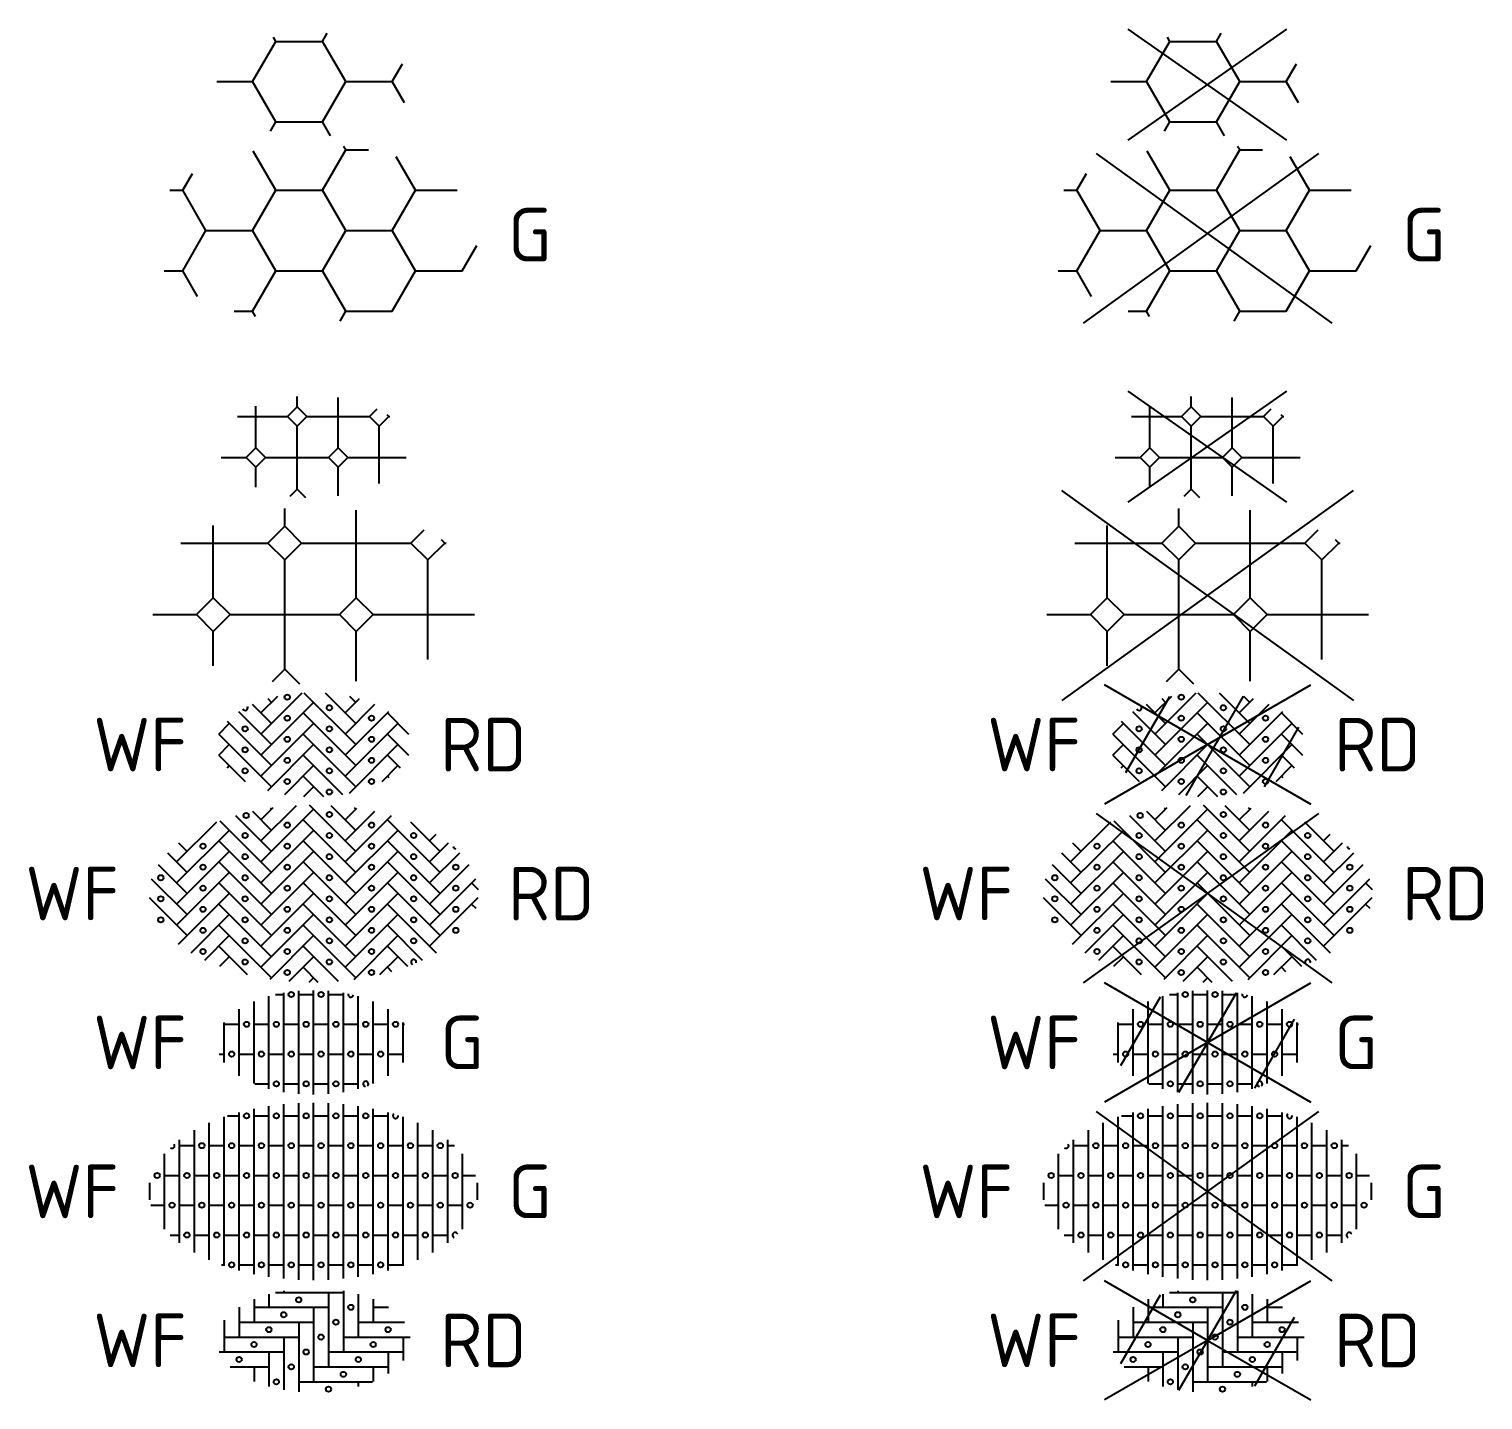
# Model space of a CAD drawing. Header units: metres. Extents: x 3187 to 3249, y 2220 to 2393.
# Drawn here: x 3186.7 to 3196.46, y 2383.58 to 2392.78 of the extents above; entities that cross this region are included whole.
import ezdxf
from ezdxf.enums import TextEntityAlignment as Align

# ---------------------------------------------------------------- set-up
doc = ezdxf.new("R2010")
doc.units = ezdxf.units.M
doc.layers.add('V-WE-VH-OPENVERHARDING_STRAATBAKSTEEN-S', color=90, linetype='Continuous', lineweight=25)
doc.styles.add('NLCS-ISO', font='NLCS-ISO.ttf')

# ---------------------------------------------------------------- blocks, each defined once
blk = doc.blocks.new('SVH-SBS_WAALFORMAAT_ELLEBOOG_KL-SO')
for p, q in [((-1.5, 1.552), (-1.5, 1.11)), ((-1.274, 1.61), (1, 1.61)), ((-1, 1.665), (-1, 1.61)), ((0.5, 1.61), (0.5, -0.89)), ((1, 1.665), (1, -0.39)), ((1.5, 1.552), (1.5, 0.11)), ((-2.5, 1.118), (-2.5, 0.11)), ((-2, 1.379), (-2, 0.61)), ((-2, 1.11), (0.5, 1.11)), ((0, 1.11), (0, -1.39)), ((2, 1.379), (2, 0.61)), ((2, 1.11), (2.513, 1.11)), ((2.5, 1.118), (2.5, 1.11)), ((-3, 0.673), (-3, -0.39)), ((-2.5, 0.61), (0, 0.61)), ((-0.5, 0.61), (-0.5, -1.729)), ((1.5, 0.61), (3.046, 0.61)), ((-3, 0.11), (-0.5, 0.11)), ((-1, 0.11), (-1, -1.665)), ((1, 0.11), (3.244, 0.11)), ((3, 0.11), (3, -0.673)), ((-3.168, -0.39), (-1, -0.39)), ((-1.5, -0.39), (-1.5, -1.552)), ((0.5, -0.39), (3, -0.39)), ((2.5, -0.39), (2.5, -1.118)), ((-2.798, -0.89), (-1.5, -0.89)), ((-2, -0.89), (-2, -1.379)), ((0, -0.89), (2.5, -0.89)), ((2, -0.89), (2, -1.379)), ((-0.5, -1.39), (1.974, -1.39)), ((1.5, -1.39), (1.5, -1.552))]:
    blk.add_line(p, q)
for centre in [(-0.5, 1.36), (1.25, 1.11), (-1, 0.86), (0.75, 0.61), (-1.5, 0.36), (0.25, 0.11), (2.5, 0.36), (-2, -0.14), (-0.25, -0.39), (2, -0.14), (-2.5, -0.64), (-0.75, -0.89), (1.5, -0.64), (-1.25, -1.39), (1, -1.14), (0.5, -1.64)]:
    blk.add_circle(centre, 0.0881)
at = {"style": 'NLCS-ISO'}
blk.add_attdef('FORMAAT', text='', height=1.8, dxfattribs=at).set_placement((-4.25, 0), align=Align.MIDDLE_RIGHT)
blk.add_attdef('KLEUR', text='', height=1.8, dxfattribs=at).set_placement((4.25, 0), align=Align.MIDDLE_LEFT)
at = {"style": 'NLCS-ISO', "flags": 1}
blk.add_attdef('FUNCTIE', text='', height=1.8, dxfattribs=at).set_placement((0, -2.75), align=Align.TOP_CENTER)
blk = doc.blocks.new('SVH-SBS_WAALFORMAAT_HALFST-SO')
for p, q in [((-0.5, -2.963), (-0.5, 2.963)), ((0, -2.975), (0, 2.975)), ((0.5, -2.963), (0.5, 2.963)), ((-3, -2.498), (-3, 2.498)), ((-2.89, 2.536), (-2.5, 2.536)), ((-2.5, -2.653), (-2.5, 2.653)), ((-2, -2.773), (-2, 2.773)), ((-2, 2.536), (-1.5, 2.536)), ((-1.5, -2.863), (-1.5, 2.863)), ((-1, -2.926), (-1, 2.926)), ((-1, 2.536), (-0.5, 2.536)), ((0, 2.536), (0.5, 2.536)), ((1, -2.926), (1, 2.926)), ((1, 2.536), (1.5, 2.536)), ((1.5, -2.863), (1.5, 2.863)), ((2, -2.773), (2, 2.773)), ((2, 2.536), (2.5, 2.536)), ((2.5, -2.653), (2.5, 2.653)), ((3, -2.498), (3, 2.498)), ((-4, -2.052), (-4, 2.052)), ((-3.5, -2.302), (-3.5, 2.302)), ((3.5, -2.302), (3.5, 2.302)), ((4, -2.052), (4, 2.052)), ((-4.5, -1.726), (-4.5, 1.726)), ((-4.5, 1.536), (-4, 1.536)), ((-3.5, 1.536), (-3, 1.536)), ((-2.5, 1.536), (-2, 1.536)), ((-1.5, 1.536), (-1, 1.536)), ((-0.5, 1.536), (0, 1.536)), ((0.5, 1.536), (1, 1.536)), ((1.5, 1.536), (2, 1.536)), ((2.5, 1.536), (3, 1.536)), ((3.5, 1.536), (4, 1.536)), ((4.5, -1.726), (4.5, 1.726)), ((4.5, 1.536), (4.732, 1.536)), ((-5, -1.266), (-5, 1.266)), ((5, -1.266), (5, 1.266)), ((-5, 0.536), (-4.5, 0.536)), ((-4, 0.536), (-3.5, 0.536)), ((-3, 0.536), (-2.5, 0.536)), ((-2, 0.536), (-1.5, 0.536)), ((-1, 0.536), (-0.5, 0.536)), ((0, 0.536), (0.5, 0.536)), ((1, 0.536), (1.5, 0.536)), ((2, 0.536), (2.5, 0.536)), ((3, 0.536), (3.5, 0.536)), ((4, 0.536), (4.5, 0.536)), ((5, 0.536), (5.435, 0.536)), ((-5.5, -0.283), (-5.5, 0.283)), ((5.5, -0.283), (5.5, 0.283)), ((-5.457, -0.464), (-5, -0.464)), ((-4.5, -0.464), (-4, -0.464)), ((-3.5, -0.464), (-3, -0.464)), ((-2.5, -0.464), (-2, -0.464)), ((-1.5, -0.464), (-1, -0.464)), ((-0.5, -0.464), (0, -0.464)), ((0.5, -0.464), (1, -0.464)), ((1.5, -0.464), (2, -0.464)), ((2.5, -0.464), (3, -0.464)), ((3.5, -0.464), (4, -0.464)), ((4.5, -0.464), (5, -0.464)), ((-4.809, -1.464), (-4.5, -1.464)), ((-4, -1.464), (-3.5, -1.464)), ((-3, -1.464), (-2.5, -1.464)), ((-2, -1.464), (-1.5, -1.464)), ((-1, -1.464), (-0.5, -1.464)), ((0, -1.464), (0.5, -1.464)), ((1, -1.464), (1.5, -1.464)), ((2, -1.464), (2.5, -1.464)), ((3, -1.464), (3.5, -1.464)), ((4, -1.464), (4.5, -1.464)), ((-3.095, -2.464), (-3, -2.464)), ((-2.5, -2.464), (-2, -2.464)), ((-1.5, -2.464), (-1, -2.464)), ((-0.5, -2.464), (0, -2.464)), ((0.5, -2.464), (1, -2.464)), ((1.5, -2.464), (2, -2.464)), ((2.5, -2.464), (3, -2.464))]:
    blk.add_line(p, q)
for centre in [(-2.25, 2.536), (-1.25, 2.536), (-0.25, 2.536), (0.75, 2.536), (1.75, 2.536), (-3.75, 1.536), (-2.75, 1.536), (-1.75, 1.536), (-0.75, 1.536), (0.25, 1.536), (1.25, 1.536), (2.25, 1.536), (3.25, 1.536), (4.25, 1.536), (-5.25, 0.536), (-4.25, 0.536), (-3.25, 0.536), (-2.25, 0.536), (-1.25, 0.536), (-0.25, 0.536), (0.75, 0.536), (1.75, 0.536), (2.75, 0.536), (3.75, 0.536), (4.75, 0.536), (-4.75, -0.464), (-3.75, -0.464), (-2.75, -0.464), (-1.75, -0.464), (-0.75, -0.464), (0.25, -0.464), (1.25, -0.464), (2.25, -0.464), (3.25, -0.464), (4.25, -0.464), (5.25, -0.464), (-4.25, -1.464), (-3.25, -1.464), (-2.25, -1.464), (-1.25, -1.464), (-0.25, -1.464), (0.75, -1.464), (1.75, -1.464), (2.75, -1.464), (3.75, -1.464), (-2.75, -2.464), (-1.75, -2.464), (-0.75, -2.464), (0.25, -2.464), (1.25, -2.464), (2.25, -2.464)]:
    blk.add_circle(centre, 0.0881)
for centre, start, end in [((2.75, 2.536), 133.9983, 11.4564), ((-4.75, 1.536), 230.5245, 33.5088), ((4.75, -1.464), 16.1232, 249.5603)]:
    blk.add_arc(centre, 0.0881, start, end)
at = {"style": 'NLCS-ISO'}
blk.add_attdef('FORMAAT', text='', height=1.8, dxfattribs=at).set_placement((-6.525, 0), align=Align.MIDDLE_RIGHT)
blk.add_attdef('KLEUR', text='', height=1.8, dxfattribs=at).set_placement((6.525, 0), align=Align.MIDDLE_LEFT)
at = {"style": 'NLCS-ISO', "flags": 1}
blk.add_attdef('FUNCTIE', text='', height=1.8, dxfattribs=at).set_placement((0, -3.975), align=Align.TOP_CENTER)
blk = doc.blocks.new('SVH-SBS_WAALFORMAAT_HALFST_KL-SO')
for p, q in [((-1.5, -1.552), (-1.5, 1.552)), ((-1.274, 1.61), (-1, 1.61)), ((-1, -1.665), (-1, 1.665)), ((-0.5, -1.729), (-0.5, 1.729)), ((-0.5, 1.61), (0, 1.61)), ((0, -1.75), (0, 1.75)), ((0.5, -1.729), (0.5, 1.729)), ((0.5, 1.61), (1, 1.61)), ((1, -1.665), (1, 1.665)), ((1.5, -1.552), (1.5, 1.552)), ((-2.5, -1.118), (-2.5, 1.118)), ((-2, -1.379), (-2, 1.379)), ((2, -1.379), (2, 1.379)), ((2.5, -1.118), (2.5, 1.118)), ((-3, -0.673), (-3, 0.673)), ((-3, 0.61), (-2.5, 0.61)), ((-2, 0.61), (-1.5, 0.61)), ((-1, 0.61), (-0.5, 0.61)), ((0, 0.61), (0.5, 0.61)), ((1, 0.61), (1.5, 0.61)), ((2, 0.61), (2.5, 0.61)), ((3, -0.673), (3, 0.673)), ((3, 0.61), (3.046, 0.61)), ((-3.168, -0.39), (-3, -0.39)), ((-2.5, -0.39), (-2, -0.39)), ((-1.5, -0.39), (-1, -0.39)), ((-0.5, -0.39), (0, -0.39)), ((0.5, -0.39), (1, -0.39)), ((1.5, -0.39), (2, -0.39)), ((2.5, -0.39), (3, -0.39)), ((-1.974, -1.39), (-1.5, -1.39)), ((-1, -1.39), (-0.5, -1.39)), ((0, -1.39), (0.5, -1.39)), ((1, -1.39), (1.5, -1.39))]:
    blk.add_line(p, q)
for centre in [(-0.75, 1.61), (0.25, 1.61), (-2.25, 0.61), (-1.25, 0.61), (-0.25, 0.61), (0.75, 0.61), (1.75, 0.61), (2.75, 0.61), (-2.75, -0.39), (-1.75, -0.39), (-0.75, -0.39), (0.25, -0.39), (1.25, -0.39), (2.25, -0.39), (-1.25, -1.39), (-0.25, -1.39), (0.75, -1.39)]:
    blk.add_circle(centre, 0.0881)
for centre, start, end in [((1.25, 1.61), 164.3767, 350.2977), ((1.75, -1.39), 314.6023, 264.1323)]:
    blk.add_arc(centre, 0.0881, start, end)
at = {"style": 'NLCS-ISO'}
blk.add_attdef('FORMAAT', text='', height=1.8, dxfattribs=at).set_placement((-4.25, 0), align=Align.MIDDLE_RIGHT)
blk.add_attdef('KLEUR', text='', height=1.8, dxfattribs=at).set_placement((4.25, 0), align=Align.MIDDLE_LEFT)
at = {"style": 'NLCS-ISO', "flags": 1}
blk.add_attdef('FUNCTIE', text='', height=1.8, dxfattribs=at).set_placement((0, -2.75), align=Align.TOP_CENTER)
blk = doc.blocks.new('SVH-SBS_WAALFORMAAT_KEPER-SO')
for p, q in [((-1.768, 1.768), (-0.577, 2.959)), ((-0.146, 2.974), (1.414, 1.414)), ((0.577, 2.959), (1.414, 2.121)), ((-3.151, 2.444), (-1.414, 0.707)), ((-2.619, 2.619), (-1.414, 1.414)), ((-2.055, 2.762), (-1.414, 2.121)), ((-1.768, 2.475), (-1.359, 2.884)), ((-1.768, 1.061), (0, 2.828)), ((-1.456, 2.87), (-1.414, 2.828)), ((-0.354, 2.475), (1.414, 0.707)), ((1.061, 2.475), (1.456, 2.87)), ((1.061, 1.768), (2.055, 2.762)), ((1.061, 1.061), (2.619, 2.619)), ((1.359, 2.884), (1.414, 2.828)), ((2.475, 2.475), (4.243, 0.707)), ((-4.596, 1.061), (-3.252, 2.405)), ((-4.596, 0.354), (-2.828, 2.121)), ((-1.768, 0.354), (0, 2.121)), ((1.061, 0.354), (2.828, 2.121)), ((3.252, 2.405), (4.243, 1.414)), ((3.889, 1.768), (4.11, 1.988)), ((-4.531, 1.702), (-4.243, 1.414)), ((-3.182, 1.768), (-1.414, 0)), ((-0.354, 1.768), (1.414, 0)), ((2.475, 1.768), (4.243, 0)), ((3.889, 1.061), (4.531, 1.702)), ((-5.219, 0.976), (-4.243, 0)), ((-4.905, 1.369), (-4.243, 0.707)), ((-4.596, -0.354), (-2.828, 1.414)), ((-3.182, 1.061), (-1.414, -0.707)), ((-1.768, -0.354), (0, 1.414)), ((-0.354, 1.061), (1.414, -0.707)), ((1.061, -0.354), (2.828, 1.414)), ((2.475, 1.061), (4.243, -0.707)), ((3.889, 0.354), (4.905, 1.369)), ((3.889, -0.354), (5.219, 0.976)), ((-5.447, 0.497), (-4.243, -0.707)), ((-4.596, -1.061), (-2.828, 0.707)), ((-1.768, -1.061), (0, 0.707)), ((1.061, -1.061), (2.828, 0.707)), ((3.889, -1.061), (5.447, 0.497)), ((-3.182, 0.354), (-1.414, -1.414)), ((-1.768, -1.768), (0, 0)), ((-0.354, 0.354), (1.414, -1.414)), ((2.475, 0.354), (4.243, -1.414)), ((5.303, 0.354), (5.519, 0.138)), ((-5.519, -0.138), (-4.243, -1.414)), ((-4.531, -1.702), (-2.828, 0)), ((-3.182, -0.354), (-1.414, -2.121)), ((-0.354, -0.354), (1.414, -2.121)), ((1.061, -1.768), (2.828, 0)), ((2.475, -0.354), (4.11, -1.988)), ((3.889, -1.768), (5.519, -0.138)), ((5.303, -0.354), (5.447, -0.497)), ((-4.11, -1.988), (-2.828, -0.707)), ((-1.768, -2.475), (0, -0.707)), ((1.061, -2.475), (2.828, -0.707)), ((-3.648, -2.234), (-2.828, -1.414)), ((-3.182, -1.061), (-1.414, -2.828)), ((-1.456, -2.87), (0, -1.414)), ((-0.354, -1.061), (1.414, -2.828)), ((1.359, -2.884), (2.828, -1.414)), ((2.475, -1.061), (3.648, -2.234)), ((-3.182, -1.768), (-2.227, -2.723)), ((-0.354, -1.768), (0.821, -2.942)), ((2.475, -1.768), (3.151, -2.444)), ((-3.151, -2.444), (-2.828, -2.121)), ((-0.821, -2.942), (0, -2.121)), ((2.227, -2.723), (2.828, -2.121)), ((-0.354, -2.475), (0.146, -2.974)), ((-0.146, -2.974), (0, -2.828)), ((2.475, -2.475), (2.619, -2.619))]:
    blk.add_line(p, q)
for centre in [(-2.263, 2.617), (0.53, 2.652), (-2.298, 1.945), (-0.884, 2.298), (0.53, 1.945), (1.945, 2.298), (3.359, 1.945), (-3.712, 1.591), (-0.884, 1.591), (1.945, 1.591), (-2.298, 1.237), (0.53, 1.237), (3.359, 1.237), (-5.127, 0.53), (-3.712, 0.884), (-2.298, 0.53), (-0.884, 0.884), (0.53, 0.53), (1.945, 0.884), (3.359, 0.53), (4.773, 0.884), (-3.712, 0.177), (-0.884, 0.177), (1.945, 0.177), (4.773, 0.177), (-5.127, -0.177), (-3.712, -0.53), (-2.298, -0.177), (-0.884, -0.53), (0.53, -0.177), (1.945, -0.53), (3.359, -0.177), (4.773, -0.53), (-5.127, -0.884), (-2.298, -0.884), (0.53, -0.884), (3.359, -0.884), (-3.712, -1.237), (-0.884, -1.237), (1.945, -1.237), (4.773, -1.237), (-3.712, -1.945), (-2.298, -1.591), (-0.884, -1.945), (0.53, -1.591), (1.945, -1.945), (3.359, -1.591), (-2.298, -2.298), (0.53, -2.298), (-0.884, -2.652), (1.945, -2.652)]:
    blk.add_circle(centre, 0.0881)
for centre, start, end in [((4.773, 1.591), 189.838, 266.8049), ((3.359, -2.298), 340.7449, 244.5046)]:
    blk.add_arc(centre, 0.0881, start, end)
at = {"style": 'NLCS-ISO'}
blk.add_attdef('FORMAAT', text='', height=1.8, dxfattribs=at).set_placement((-6.525, 0), align=Align.MIDDLE_RIGHT)
blk.add_attdef('KLEUR', text='', height=1.8, dxfattribs=at).set_placement((6.525, 0), align=Align.MIDDLE_LEFT)
at = {"style": 'NLCS-ISO', "flags": 1}
blk.add_attdef('FUNCTIE', text='', height=1.8, dxfattribs=at).set_placement((0, -3.975), align=Align.TOP_CENTER)
blk = doc.blocks.new('SVH-SBS_WAALFORMAAT_KEPER_KL-SO')
for p, q in [((-1.768, 0.354), (-0.384, 1.738)), ((-1.768, 1.061), (-1.203, 1.626)), ((-1.541, 1.541), (-1.414, 1.414)), ((-0.327, 1.741), (1.414, 0)), ((0.384, 1.738), (1.414, 0.707)), ((1.061, 1.061), (1.541, 1.541)), ((1.203, 1.626), (1.414, 1.414)), ((-2.52, 1.105), (-1.414, 0)), ((-2.06, 1.353), (-1.414, 0.707)), ((-1.768, -0.354), (0, 1.414)), ((-0.354, 1.061), (1.414, -0.707)), ((1.061, 0.354), (2.06, 1.353)), ((1.061, -0.354), (2.52, 1.105)), ((2.475, 1.061), (3.184, 0.352)), ((-3.184, 0.352), (-2.828, 0.707)), ((-2.905, 0.784), (-1.414, -0.707)), ((-1.768, -1.061), (0, 0.707)), ((1.061, -1.061), (2.828, 0.707)), ((-3.182, 0.354), (-1.414, -1.414)), ((-1.541, -1.541), (0, 0)), ((-0.354, 0.354), (1.414, -1.414)), ((2.475, 0.354), (3.183, -0.354)), ((-3.183, -0.354), (-2.828, 0)), ((-3.182, -0.354), (-2.298, -1.237)), ((-0.354, -0.354), (0.964, -1.671)), ((1.203, -1.626), (2.828, 0)), ((2.475, -0.354), (2.905, -0.784)), ((-2.905, -0.784), (-2.828, -0.707)), ((-0.964, -1.671), (0, -0.707)), ((2.298, -1.237), (2.828, -0.707)), ((-0.354, -1.061), (0.327, -1.741)), ((-0.327, -1.741), (0, -1.414)), ((2.475, -1.061), (2.52, -1.105))]:
    blk.add_line(p, q)
for centre in [(-0.884, 1.591), (0.53, 1.237), (-2.298, 0.53), (-0.884, 0.884), (0.53, 0.53), (1.945, 0.884), (-0.884, 0.177), (1.945, 0.177), (-2.298, -0.177), (-0.884, -0.53), (0.53, -0.177), (1.945, -0.53), (-2.298, -0.884), (0.53, -0.884), (-0.884, -1.237), (1.945, -1.237), (0.53, -1.591)]:
    blk.add_circle(centre, 0.0881)
blk.add_arc((-2.298, 1.237), 0.0881, 209.1238, 27.5078)
at = {"style": 'NLCS-ISO'}
blk.add_attdef('FORMAAT', text='', height=1.8, dxfattribs=at).set_placement((-4.25, 0), align=Align.MIDDLE_RIGHT)
blk.add_attdef('KLEUR', text='', height=1.8, dxfattribs=at).set_placement((4.25, 0), align=Align.MIDDLE_LEFT)
at = {"style": 'NLCS-ISO', "flags": 1}
blk.add_attdef('FUNCTIE', text='', height=1.8, dxfattribs=at).set_placement((0, -2.75), align=Align.TOP_CENTER)
blk = doc.blocks.new('SVH-SIERBESTRATING_01-SO')
for p, q in [((-0.967, 2.328), (-0.967, 2.929)), ((1.433, -0.072), (1.433, 2.873)), ((-3.367, -0.072), (-3.367, 2.359)), ((-1.533, 1.763), (-0.967, 2.328)), ((-0.967, 2.328), (-0.401, 1.763)), ((3.267, 1.763), (3.709, 2.205)), ((-4.451, 1.763), (-1.533, 1.763)), ((-1.533, 1.763), (-0.967, 1.197)), ((-0.967, 1.197), (-0.401, 1.763)), ((-0.401, 1.763), (3.267, 1.763)), ((3.267, 1.763), (3.833, 1.197)), ((3.833, 1.197), (4.399, 1.763)), ((4.28, 1.881), (4.399, 1.763)), ((4.399, 1.763), (4.451, 1.763)), ((-0.967, -2.472), (-0.967, 1.197)), ((3.833, -2.143), (3.833, 1.197)), ((-3.933, -0.637), (-3.367, -0.072)), ((-3.367, -0.072), (-2.801, -0.637)), ((0.867, -0.637), (1.433, -0.072)), ((1.433, -0.072), (1.999, -0.637)), ((-5.397, -0.637), (-3.933, -0.637)), ((-3.933, -0.637), (-3.367, -1.203)), ((-3.367, -1.203), (-2.801, -0.637)), ((-2.801, -0.637), (0.867, -0.637)), ((0.867, -0.637), (1.433, -1.203)), ((1.433, -1.203), (1.999, -0.637)), ((1.999, -0.637), (5.397, -0.637)), ((-3.367, -2.359), (-3.367, -1.203)), ((1.433, -2.873), (1.433, -1.203)), ((-1.377, -2.881), (-0.967, -2.472)), ((-0.967, -2.472), (-0.475, -2.964))]:
    blk.add_line(p, q)
at = {"style": 'NLCS-ISO'}
blk.add_attdef('FORMAAT', text='', height=1.8, dxfattribs=at).set_placement((-6.525, 0), align=Align.MIDDLE_RIGHT)
blk.add_attdef('KLEUR', text='', height=1.8, dxfattribs=at).set_placement((6.525, 0), align=Align.MIDDLE_LEFT)
at = {"style": 'NLCS-ISO', "flags": 1}
blk.add_attdef('FUNCTIE', text='', height=1.8, dxfattribs=at).set_placement((0, -3.975), align=Align.TOP_CENTER)
blk = doc.blocks.new('SVH-SIERBESTRATING_01_KL-SO')
for p, q in [((-0.556, 1.339), (-0.556, 1.684)), ((0.824, -0.041), (0.824, 1.652)), ((-2.559, 1.014), (-0.881, 1.014)), ((-1.936, -0.041), (-1.936, 1.356)), ((-0.881, 1.014), (-0.556, 1.339)), ((-0.881, 1.014), (-0.556, 0.688)), ((-0.556, 1.339), (-0.231, 1.014)), ((-0.556, 0.688), (-0.231, 1.014)), ((-0.231, 1.014), (1.879, 1.014)), ((1.879, 1.014), (2.133, 1.268)), ((1.879, 1.014), (2.204, 0.688)), ((2.204, 0.688), (2.529, 1.014)), ((2.461, 1.082), (2.529, 1.014)), ((2.529, 1.014), (2.559, 1.014)), ((-0.556, -1.421), (-0.556, 0.688)), ((2.204, -1.232), (2.204, 0.688)), ((-3.103, -0.366), (-2.261, -0.366)), ((-2.261, -0.366), (-1.936, -0.041)), ((-2.261, -0.366), (-1.936, -0.692)), ((-1.936, -0.041), (-1.611, -0.366)), ((-1.936, -0.692), (-1.611, -0.366)), ((-1.611, -0.366), (0.499, -0.366)), ((0.499, -0.366), (0.824, -0.041)), ((0.499, -0.366), (0.824, -0.692)), ((0.824, -0.041), (1.149, -0.366)), ((0.824, -0.692), (1.149, -0.366)), ((1.149, -0.366), (3.103, -0.366)), ((-1.936, -1.356), (-1.936, -0.692)), ((0.824, -1.652), (0.824, -0.692)), ((-0.792, -1.657), (-0.556, -1.421)), ((-0.556, -1.421), (-0.273, -1.704))]:
    blk.add_line(p, q)
at = {"style": 'NLCS-ISO'}
blk.add_attdef('FORMAAT', text='', height=1.8, dxfattribs=at).set_placement((-3.751, -0.366), align=Align.MIDDLE_RIGHT)
blk.add_attdef('KLEUR', text='', height=1.8, dxfattribs=at).set_placement((4.749, -0.366), align=Align.MIDDLE_LEFT)
at = {"style": 'NLCS-ISO', "flags": 1}
blk.add_attdef('FUNCTIE', text='', height=1.8, dxfattribs=at).set_placement((0.499, -3.116), align=Align.TOP_CENTER)
blk = doc.blocks.new('SVH-TEGEL_ZESKANT-SO')
for p, q in [((-1.267, 1.452), (-2.027, 2.768)), ((0.295, 1.452), (1.076, 2.805)), ((1.076, 2.805), (1.007, 2.925)), ((1.076, 2.805), (1.839, 2.805)), ((3.42, 1.452), (2.773, 2.573)), ((-4.392, 1.452), (-4.069, 2.013)), ((-4.822, 1.452), (-4.392, 1.452)), ((-3.611, 0.099), (-4.392, 1.452)), ((-2.049, 0.099), (-1.267, 1.452)), ((-1.267, 1.452), (0.295, 1.452)), ((1.076, 0.099), (0.295, 1.452)), ((2.639, 0.099), (3.42, 1.452)), ((3.42, 1.452), (4.822, 1.452)), ((-4.392, -1.254), (-3.611, 0.099)), ((-3.611, 0.099), (-2.049, 0.099)), ((-1.267, -1.254), (-2.049, 0.099)), ((0.295, -1.254), (1.076, 0.099)), ((1.076, 0.099), (2.639, 0.099)), ((3.42, -1.254), (2.639, 0.099)), ((4.983, -1.254), (5.474, -0.403)), ((-5.01, -1.254), (-4.392, -1.254)), ((-3.9, -2.108), (-4.392, -1.254)), ((-2.049, -2.607), (-1.267, -1.254)), ((-1.267, -1.254), (0.295, -1.254)), ((1.076, -2.607), (0.295, -1.254)), ((2.639, -2.607), (3.42, -1.254)), ((3.42, -1.254), (4.983, -1.254)), ((4.994, -1.273), (4.983, -1.254)), ((-2.661, -2.607), (-2.049, -2.607)), ((-1.946, -2.784), (-2.049, -2.607)), ((0.886, -2.936), (1.076, -2.607)), ((1.076, -2.607), (2.639, -2.607)), ((2.642, -2.613), (2.639, -2.607))]:
    blk.add_line(p, q)
at = {"style": 'NLCS-ISO'}
blk.add_attdef('FORMAAT', text='', height=1.8, dxfattribs=at).set_placement((-6.525, 0), align=Align.MIDDLE_RIGHT)
blk.add_attdef('KLEUR', text='', height=1.8, dxfattribs=at).set_placement((6.524, -0.038), align=Align.MIDDLE_LEFT)
at = {"style": 'NLCS-ISO', "flags": 1}
blk.add_attdef('FUNCTIE', text='', height=1.8, dxfattribs=at).set_placement((0, -3.975), align=Align.TOP_CENTER)
blk = doc.blocks.new('SVH-TEGEL_ZESKANT_KL-SO')
for p, q in [((-1.267, 1.452), (-1.348, 1.592)), ((0.295, 1.452), (0.457, 1.732)), ((-2.049, 0.099), (-1.267, 1.452)), ((-1.267, 1.452), (0.295, 1.452)), ((1.076, 0.099), (0.295, 1.452)), ((2.639, 0.099), (2.983, 0.694)), ((-3.244, 0.099), (-2.049, 0.099)), ((-1.267, -1.254), (-2.049, 0.099)), ((0.295, -1.254), (1.076, 0.099)), ((1.076, 0.099), (2.639, 0.099)), ((3.047, -0.608), (2.639, 0.099)), ((-1.448, -1.566), (-1.267, -1.254)), ((-1.267, -1.254), (0.295, -1.254)), ((0.566, -1.723), (0.295, -1.254))]:
    blk.add_line(p, q)
at = {"style": 'NLCS-ISO'}
blk.add_attdef('FORMAAT', text='', height=1.8, dxfattribs=at).set_placement((-4.25, 0), align=Align.MIDDLE_RIGHT)
blk.add_attdef('KLEUR', text='', height=1.8, dxfattribs=at).set_placement((4.25, 0), align=Align.MIDDLE_LEFT)
at = {"style": 'NLCS-ISO', "flags": 1}
blk.add_attdef('FUNCTIE', text='', height=1.8, dxfattribs=at).set_placement((0, -2.75), align=Align.TOP_CENTER)
blk = doc.blocks.new('V-SVH-SBS_WAALFORMAAT_ELLEBOOG_KL-SO')
for p, q in [((0, 0), (-3.464, 2)), ((0, 0), (3.464, 2)), ((-2.912, -0.777), (-1.581, 1.529)), ((-1.5, 1.552), (-1.5, 1.11)), ((-1.274, 1.61), (1, 1.61)), ((-1, 1.665), (-1, 1.61)), ((-0.965, -1.671), (0.965, 1.671)), ((0.5, 1.61), (0.5, -0.89)), ((1, 1.665), (1, -0.39)), ((1.5, 1.552), (1.5, 0.11)), ((-2.5, 1.118), (-2.5, 0.11)), ((-2, 1.379), (-2, 0.61)), ((-2, 1.11), (0.5, 1.11)), ((0, 1.11), (0, -1.39)), ((2, 1.379), (2, 0.61)), ((2, 1.11), (2.513, 1.11)), ((2.5, 1.118), (2.5, 1.11)), ((-3, 0.673), (-3, -0.39)), ((-2.5, 0.61), (0, 0.61)), ((-0.5, 0.61), (-0.5, -1.729)), ((1.5, 0.61), (3.046, 0.61)), ((1.581, -1.529), (2.912, 0.777)), ((0, 0), (-3.464, -2)), ((-3, 0.11), (-0.5, 0.11)), ((-1, 0.11), (-1, -1.665)), ((0, 0), (3.464, -2)), ((1, 0.11), (3.244, 0.11)), ((3, 0.11), (3, -0.673)), ((-3.168, -0.39), (-1, -0.39)), ((-1.5, -0.39), (-1.5, -1.552)), ((0.5, -0.39), (3, -0.39)), ((2.5, -0.39), (2.5, -1.118)), ((-2.798, -0.89), (-1.5, -0.89)), ((-2, -0.89), (-2, -1.379)), ((0, -0.89), (2.5, -0.89)), ((2, -0.89), (2, -1.379)), ((-0.5, -1.39), (1.974, -1.39)), ((1.5, -1.39), (1.5, -1.552))]:
    blk.add_line(p, q)
for centre in [(-0.5, 1.36), (1.25, 1.11), (-1, 0.86), (0.75, 0.61), (-1.5, 0.36), (0.25, 0.11), (2.5, 0.36), (-2, -0.14), (-0.25, -0.39), (2, -0.14), (-2.5, -0.64), (-0.75, -0.89), (1.5, -0.64), (-1.25, -1.39), (1, -1.14), (0.5, -1.64)]:
    blk.add_circle(centre, 0.0881)
at = {"style": 'NLCS-ISO'}
blk.add_attdef('FORMAAT', text='', height=1.8, dxfattribs=at).set_placement((-4.25, 0), align=Align.MIDDLE_RIGHT)
blk.add_attdef('KLEUR', text='', height=1.8, dxfattribs=at).set_placement((4.25, 0), align=Align.MIDDLE_LEFT)
at = {"style": 'NLCS-ISO', "flags": 1}
blk.add_attdef('FUNCTIE', text='', height=1.8, dxfattribs=at).set_placement((0, -2.75), align=Align.TOP_CENTER)
blk = doc.blocks.new('V-SVH-SBS_WAALFORMAAT_HALFST-SO')
for p, q in [((-0.5, -2.963), (-0.5, 2.963)), ((0, -2.975), (0, 2.975)), ((0.5, -2.963), (0.5, 2.963)), ((0, 0), (-3.728, 2.684)), ((-3, -2.498), (-3, 2.498)), ((-2.89, 2.536), (-2.5, 2.536)), ((-2.5, -2.653), (-2.5, 2.653)), ((-2, -2.773), (-2, 2.773)), ((-2, 2.536), (-1.5, 2.536)), ((-1.5, -2.863), (-1.5, 2.863)), ((-1, -2.926), (-1, 2.926)), ((-1, 2.536), (-0.5, 2.536)), ((0, 0), (3.728, 2.684)), ((0, 2.536), (0.5, 2.536)), ((1, -2.926), (1, 2.926)), ((1, 2.536), (1.5, 2.536)), ((1.5, -2.863), (1.5, 2.863)), ((2, -2.773), (2, 2.773)), ((2, 2.536), (2.5, 2.536)), ((2.5, -2.653), (2.5, 2.653)), ((3, -2.498), (3, 2.498)), ((-4, -2.052), (-4, 2.052)), ((-3.5, -2.302), (-3.5, 2.302)), ((3.5, -2.302), (3.5, 2.302)), ((4, -2.052), (4, 2.052)), ((-4.5, -1.726), (-4.5, 1.726)), ((-4.5, 1.536), (-4, 1.536)), ((-3.5, 1.536), (-3, 1.536)), ((-2.5, 1.536), (-2, 1.536)), ((-1.5, 1.536), (-1, 1.536)), ((-0.5, 1.536), (0, 1.536)), ((0.5, 1.536), (1, 1.536)), ((1.5, 1.536), (2, 1.536)), ((2.5, 1.536), (3, 1.536)), ((3.5, 1.536), (4, 1.536)), ((4.5, -1.726), (4.5, 1.726)), ((4.5, 1.536), (4.732, 1.536)), ((-5, -1.266), (-5, 1.266)), ((5, -1.266), (5, 1.266)), ((-5, 0.536), (-4.5, 0.536)), ((-4, 0.536), (-3.5, 0.536)), ((-3, 0.536), (-2.5, 0.536)), ((-2, 0.536), (-1.5, 0.536)), ((-1, 0.536), (-0.5, 0.536)), ((0, 0.536), (0.5, 0.536)), ((1, 0.536), (1.5, 0.536)), ((2, 0.536), (2.5, 0.536)), ((3, 0.536), (3.5, 0.536)), ((4, 0.536), (4.5, 0.536)), ((5, 0.536), (5.435, 0.536)), ((-5.5, -0.283), (-5.5, 0.283)), ((0, 0), (-4.172, -3.003)), ((5.5, -0.283), (5.5, 0.283)), ((-5.457, -0.464), (-5, -0.464)), ((-4.5, -0.464), (-4, -0.464)), ((-3.5, -0.464), (-3, -0.464)), ((-2.5, -0.464), (-2, -0.464)), ((-1.5, -0.464), (-1, -0.464)), ((-0.5, -0.464), (0, -0.464)), ((0, 0), (4.172, -3.003)), ((0.5, -0.464), (1, -0.464)), ((1.5, -0.464), (2, -0.464)), ((2.5, -0.464), (3, -0.464)), ((3.5, -0.464), (4, -0.464)), ((4.5, -0.464), (5, -0.464)), ((-4.809, -1.464), (-4.5, -1.464)), ((-4, -1.464), (-3.5, -1.464)), ((-3, -1.464), (-2.5, -1.464)), ((-2, -1.464), (-1.5, -1.464)), ((-1, -1.464), (-0.5, -1.464)), ((0, -1.464), (0.5, -1.464)), ((1, -1.464), (1.5, -1.464)), ((2, -1.464), (2.5, -1.464)), ((3, -1.464), (3.5, -1.464)), ((4, -1.464), (4.5, -1.464)), ((-3.095, -2.464), (-3, -2.464)), ((-2.5, -2.464), (-2, -2.464)), ((-1.5, -2.464), (-1, -2.464)), ((-0.5, -2.464), (0, -2.464)), ((0.5, -2.464), (1, -2.464)), ((1.5, -2.464), (2, -2.464)), ((2.5, -2.464), (3, -2.464))]:
    blk.add_line(p, q)
for centre in [(-2.25, 2.536), (-1.25, 2.536), (-0.25, 2.536), (0.75, 2.536), (1.75, 2.536), (-3.75, 1.536), (-2.75, 1.536), (-1.75, 1.536), (-0.75, 1.536), (0.25, 1.536), (1.25, 1.536), (2.25, 1.536), (3.25, 1.536), (4.25, 1.536), (-5.25, 0.536), (-4.25, 0.536), (-3.25, 0.536), (-2.25, 0.536), (-1.25, 0.536), (-0.25, 0.536), (0.75, 0.536), (1.75, 0.536), (2.75, 0.536), (3.75, 0.536), (4.75, 0.536), (-4.75, -0.464), (-3.75, -0.464), (-2.75, -0.464), (-1.75, -0.464), (-0.75, -0.464), (0.25, -0.464), (1.25, -0.464), (2.25, -0.464), (3.25, -0.464), (4.25, -0.464), (5.25, -0.464), (-4.25, -1.464), (-3.25, -1.464), (-2.25, -1.464), (-1.25, -1.464), (-0.25, -1.464), (0.75, -1.464), (1.75, -1.464), (2.75, -1.464), (3.75, -1.464), (-2.75, -2.464), (-1.75, -2.464), (-0.75, -2.464), (0.25, -2.464), (1.25, -2.464), (2.25, -2.464)]:
    blk.add_circle(centre, 0.0881)
for centre, start, end in [((2.75, 2.536), 133.9983, 11.4564), ((-4.75, 1.536), 230.5245, 33.5088), ((4.75, -1.464), 16.1232, 249.5603)]:
    blk.add_arc(centre, 0.0881, start, end)
at = {"style": 'NLCS-ISO'}
blk.add_attdef('FORMAAT', text='', height=1.8, dxfattribs=at).set_placement((-6.525, 0), align=Align.MIDDLE_RIGHT)
blk.add_attdef('KLEUR', text='', height=1.8, dxfattribs=at).set_placement((6.525, 0), align=Align.MIDDLE_LEFT)
at = {"style": 'NLCS-ISO', "flags": 1}
blk.add_attdef('FUNCTIE', text='', height=1.8, dxfattribs=at).set_placement((0, -3.975), align=Align.TOP_CENTER)
blk = doc.blocks.new('V-SVH-SBS_WAALFORMAAT_HALFST_KL-SO')
for p, q in [((0, 0), (-3.464, 2)), ((0, 0), (3.464, 2)), ((-2.912, -0.777), (-1.581, 1.529)), ((-1.5, -1.552), (-1.5, 1.552)), ((-1.274, 1.61), (-1, 1.61)), ((-1, -1.665), (-1, 1.665)), ((-0.965, -1.671), (0.965, 1.671)), ((-0.5, -1.729), (-0.5, 1.729)), ((-0.5, 1.61), (0, 1.61)), ((0, -1.75), (0, 1.75)), ((0.5, -1.729), (0.5, 1.729)), ((0.5, 1.61), (1, 1.61)), ((1, -1.665), (1, 1.665)), ((1.5, -1.552), (1.5, 1.552)), ((-2.5, -1.118), (-2.5, 1.118)), ((-2, -1.379), (-2, 1.379)), ((2, -1.379), (2, 1.379)), ((2.5, -1.118), (2.5, 1.118)), ((-3, -0.673), (-3, 0.673)), ((-3, 0.61), (-2.5, 0.61)), ((-2, 0.61), (-1.5, 0.61)), ((-1, 0.61), (-0.5, 0.61)), ((0, 0.61), (0.5, 0.61)), ((1, 0.61), (1.5, 0.61)), ((1.581, -1.529), (2.912, 0.777)), ((2, 0.61), (2.5, 0.61)), ((3, -0.673), (3, 0.673)), ((3, 0.61), (3.046, 0.61)), ((0, 0), (-3.464, -2)), ((0, 0), (3.464, -2)), ((-3.168, -0.39), (-3, -0.39)), ((-2.5, -0.39), (-2, -0.39)), ((-1.5, -0.39), (-1, -0.39)), ((-0.5, -0.39), (0, -0.39)), ((0.5, -0.39), (1, -0.39)), ((1.5, -0.39), (2, -0.39)), ((2.5, -0.39), (3, -0.39)), ((-1.974, -1.39), (-1.5, -1.39)), ((-1, -1.39), (-0.5, -1.39)), ((0, -1.39), (0.5, -1.39)), ((1, -1.39), (1.5, -1.39))]:
    blk.add_line(p, q)
for centre in [(-0.75, 1.61), (0.25, 1.61), (-2.25, 0.61), (-1.25, 0.61), (-0.25, 0.61), (0.75, 0.61), (1.75, 0.61), (2.75, 0.61), (-2.75, -0.39), (-1.75, -0.39), (-0.75, -0.39), (0.25, -0.39), (1.25, -0.39), (2.25, -0.39), (-1.25, -1.39), (-0.25, -1.39), (0.75, -1.39)]:
    blk.add_circle(centre, 0.0881)
for centre, start, end in [((1.25, 1.61), 164.3767, 350.2977), ((1.75, -1.39), 314.6023, 264.1323)]:
    blk.add_arc(centre, 0.0881, start, end)
at = {"style": 'NLCS-ISO'}
blk.add_attdef('FORMAAT', text='', height=1.8, dxfattribs=at).set_placement((-4.25, 0), align=Align.MIDDLE_RIGHT)
blk.add_attdef('KLEUR', text='', height=1.8, dxfattribs=at).set_placement((4.25, 0), align=Align.MIDDLE_LEFT)
at = {"style": 'NLCS-ISO', "flags": 1}
blk.add_attdef('FUNCTIE', text='', height=1.8, dxfattribs=at).set_placement((0, -2.75), align=Align.TOP_CENTER)
blk = doc.blocks.new('V-SVH-SBS_WAALFORMAAT_KEPER-SO')
for p, q in [((-1.768, 1.768), (-0.577, 2.959)), ((-0.146, 2.974), (1.414, 1.414)), ((0.577, 2.959), (1.414, 2.121)), ((0, 0), (-3.728, 2.684)), ((-3.151, 2.444), (-1.414, 0.707)), ((-2.619, 2.619), (-1.414, 1.414)), ((-2.055, 2.762), (-1.414, 2.121)), ((-1.768, 2.475), (-1.359, 2.884)), ((-1.768, 1.061), (0, 2.828)), ((-1.456, 2.87), (-1.414, 2.828)), ((-0.354, 2.475), (1.414, 0.707)), ((0, 0), (3.728, 2.684)), ((1.061, 2.475), (1.456, 2.87)), ((1.061, 1.768), (2.055, 2.762)), ((1.061, 1.061), (2.619, 2.619)), ((1.359, 2.884), (1.414, 2.828)), ((2.475, 2.475), (4.243, 0.707)), ((-4.596, 1.061), (-3.252, 2.405)), ((-4.596, 0.354), (-2.828, 2.121)), ((-1.768, 0.354), (0, 2.121)), ((1.061, 0.354), (2.828, 2.121)), ((3.252, 2.405), (4.243, 1.414)), ((3.889, 1.768), (4.11, 1.988)), ((-4.531, 1.702), (-4.243, 1.414)), ((-3.182, 1.768), (-1.414, 0)), ((-0.354, 1.768), (1.414, 0)), ((2.475, 1.768), (4.243, 0)), ((3.889, 1.061), (4.531, 1.702)), ((-5.219, 0.976), (-4.243, 0)), ((-4.905, 1.369), (-4.243, 0.707)), ((-4.596, -0.354), (-2.828, 1.414)), ((-3.182, 1.061), (-1.414, -0.707)), ((-1.768, -0.354), (0, 1.414)), ((-0.354, 1.061), (1.414, -0.707)), ((1.061, -0.354), (2.828, 1.414)), ((2.475, 1.061), (4.243, -0.707)), ((3.889, 0.354), (4.905, 1.369)), ((3.889, -0.354), (5.219, 0.976)), ((-5.447, 0.497), (-4.243, -0.707)), ((-4.596, -1.061), (-2.828, 0.707)), ((-1.768, -1.061), (0, 0.707)), ((1.061, -1.061), (2.828, 0.707)), ((3.889, -1.061), (5.447, 0.497)), ((0, 0), (-4.172, -3.003)), ((-3.182, 0.354), (-1.414, -1.414)), ((-1.768, -1.768), (0, 0)), ((-0.354, 0.354), (1.414, -1.414)), ((2.475, 0.354), (4.243, -1.414)), ((5.303, 0.354), (5.519, 0.138)), ((-5.519, -0.138), (-4.243, -1.414)), ((-4.531, -1.702), (-2.828, 0)), ((-3.182, -0.354), (-1.414, -2.121)), ((-0.354, -0.354), (1.414, -2.121)), ((0, 0), (4.172, -3.003)), ((1.061, -1.768), (2.828, 0)), ((2.475, -0.354), (4.11, -1.988)), ((3.889, -1.768), (5.519, -0.138)), ((5.303, -0.354), (5.447, -0.497)), ((-4.11, -1.988), (-2.828, -0.707)), ((-1.768, -2.475), (0, -0.707)), ((1.061, -2.475), (2.828, -0.707)), ((-3.648, -2.234), (-2.828, -1.414)), ((-3.182, -1.061), (-1.414, -2.828)), ((-1.456, -2.87), (0, -1.414)), ((-0.354, -1.061), (1.414, -2.828)), ((1.359, -2.884), (2.828, -1.414)), ((2.475, -1.061), (3.648, -2.234)), ((-3.182, -1.768), (-2.227, -2.723)), ((-0.354, -1.768), (0.821, -2.942)), ((2.475, -1.768), (3.151, -2.444)), ((-3.151, -2.444), (-2.828, -2.121)), ((-0.821, -2.942), (0, -2.121)), ((2.227, -2.723), (2.828, -2.121)), ((-0.354, -2.475), (0.146, -2.974)), ((-0.146, -2.974), (0, -2.828)), ((2.475, -2.475), (2.619, -2.619))]:
    blk.add_line(p, q)
for centre in [(-2.263, 2.617), (0.53, 2.652), (-2.298, 1.945), (-0.884, 2.298), (0.53, 1.945), (1.945, 2.298), (3.359, 1.945), (-3.712, 1.591), (-0.884, 1.591), (1.945, 1.591), (-2.298, 1.237), (0.53, 1.237), (3.359, 1.237), (-5.127, 0.53), (-3.712, 0.884), (-2.298, 0.53), (-0.884, 0.884), (0.53, 0.53), (1.945, 0.884), (3.359, 0.53), (4.773, 0.884), (-3.712, 0.177), (-0.884, 0.177), (1.945, 0.177), (4.773, 0.177), (-5.127, -0.177), (-3.712, -0.53), (-2.298, -0.177), (-0.884, -0.53), (0.53, -0.177), (1.945, -0.53), (3.359, -0.177), (4.773, -0.53), (-5.127, -0.884), (-2.298, -0.884), (0.53, -0.884), (3.359, -0.884), (-3.712, -1.237), (-0.884, -1.237), (1.945, -1.237), (4.773, -1.237), (-3.712, -1.945), (-2.298, -1.591), (-0.884, -1.945), (0.53, -1.591), (1.945, -1.945), (3.359, -1.591), (-2.298, -2.298), (0.53, -2.298), (-0.884, -2.652), (1.945, -2.652)]:
    blk.add_circle(centre, 0.0881)
for centre, start, end in [((4.773, 1.591), 189.838, 266.8049), ((3.359, -2.298), 340.7449, 244.5046)]:
    blk.add_arc(centre, 0.0881, start, end)
at = {"style": 'NLCS-ISO'}
blk.add_attdef('FORMAAT', text='', height=1.8, dxfattribs=at).set_placement((-6.525, 0), align=Align.MIDDLE_RIGHT)
blk.add_attdef('KLEUR', text='', height=1.8, dxfattribs=at).set_placement((6.525, 0), align=Align.MIDDLE_LEFT)
at = {"style": 'NLCS-ISO', "flags": 1}
blk.add_attdef('FUNCTIE', text='', height=1.8, dxfattribs=at).set_placement((0, -3.975), align=Align.TOP_CENTER)
blk = doc.blocks.new('V-SVH-SBS_WAALFORMAAT_KEPER_KL-SO')
for p, q in [((0, 0), (-3.464, 2)), ((0, 0), (3.464, 2)), ((-2.741, -0.94), (-1.268, 1.611)), ((-1.768, 0.354), (-0.384, 1.738)), ((-1.768, 1.061), (-1.203, 1.626)), ((-1.541, 1.541), (-1.414, 1.414)), ((-0.72, -1.707), (1.204, 1.625)), ((-0.327, 1.741), (1.414, 0)), ((0.384, 1.738), (1.414, 0.707)), ((1.061, 1.061), (1.541, 1.541)), ((1.203, 1.626), (1.414, 1.414)), ((-2.52, 1.105), (-1.414, 0)), ((-2.06, 1.353), (-1.414, 0.707)), ((-1.768, -0.354), (0, 1.414)), ((-0.354, 1.061), (1.414, -0.707)), ((1.061, 0.354), (2.06, 1.353)), ((1.061, -0.354), (2.52, 1.105)), ((2.475, 1.061), (3.184, 0.352)), ((-3.184, 0.352), (-2.828, 0.707)), ((-2.905, 0.784), (-1.414, -0.707)), ((-1.768, -1.061), (0, 0.707)), ((1.061, -1.061), (2.828, 0.707)), ((1.913, -1.415), (3.065, 0.581)), ((0, 0), (-3.464, -2)), ((-3.182, 0.354), (-1.414, -1.414)), ((-1.541, -1.541), (0, 0)), ((-0.354, 0.354), (1.414, -1.414)), ((0, 0), (3.464, -2)), ((2.475, 0.354), (3.183, -0.354)), ((-3.183, -0.354), (-2.828, 0)), ((-3.182, -0.354), (-2.298, -1.237)), ((-0.354, -0.354), (0.964, -1.671)), ((1.203, -1.626), (2.828, 0)), ((2.475, -0.354), (2.905, -0.784)), ((-2.905, -0.784), (-2.828, -0.707)), ((-0.964, -1.671), (0, -0.707)), ((2.298, -1.237), (2.828, -0.707)), ((-0.354, -1.061), (0.327, -1.741)), ((-0.327, -1.741), (0, -1.414)), ((2.475, -1.061), (2.52, -1.105))]:
    blk.add_line(p, q)
for centre in [(-0.884, 1.591), (0.53, 1.237), (-2.298, 0.53), (-0.884, 0.884), (0.53, 0.53), (1.945, 0.884), (-0.884, 0.177), (1.945, 0.177), (-2.298, -0.177), (-0.884, -0.53), (0.53, -0.177), (1.945, -0.53), (-2.298, -0.884), (0.53, -0.884), (-0.884, -1.237), (1.945, -1.237), (0.53, -1.591)]:
    blk.add_circle(centre, 0.0881)
blk.add_arc((-2.298, 1.237), 0.0881, 209.1238, 27.5078)
at = {"style": 'NLCS-ISO'}
blk.add_attdef('FORMAAT', text='', height=1.8, dxfattribs=at).set_placement((-4.25, 0), align=Align.MIDDLE_RIGHT)
blk.add_attdef('KLEUR', text='', height=1.8, dxfattribs=at).set_placement((4.25, 0), align=Align.MIDDLE_LEFT)
at = {"style": 'NLCS-ISO', "flags": 1}
blk.add_attdef('FUNCTIE', text='', height=1.8, dxfattribs=at).set_placement((0, -2.75), align=Align.TOP_CENTER)
blk = doc.blocks.new('V-SVH-SIERBESTRATING_01-SO')
for p, q in [((0, 0), (-4.895, 3.524)), ((0, 0), (4.895, 3.524)), ((-0.967, 2.328), (-0.967, 2.929)), ((1.433, -0.072), (1.433, 2.873)), ((-3.367, -0.072), (-3.367, 2.359)), ((-1.533, 1.763), (-0.967, 2.328)), ((-0.967, 2.328), (-0.401, 1.763)), ((3.267, 1.763), (3.709, 2.205)), ((-4.451, 1.763), (-1.533, 1.763)), ((-1.533, 1.763), (-0.967, 1.197)), ((-0.967, 1.197), (-0.401, 1.763)), ((-0.401, 1.763), (3.267, 1.763)), ((3.267, 1.763), (3.833, 1.197)), ((3.833, 1.197), (4.399, 1.763)), ((4.28, 1.881), (4.399, 1.763)), ((4.399, 1.763), (4.451, 1.763)), ((-0.967, -2.472), (-0.967, 1.197)), ((3.833, -2.143), (3.833, 1.197)), ((0, 0), (-4.895, -3.524)), ((0, 0), (4.895, -3.524)), ((-3.933, -0.637), (-3.367, -0.072)), ((-3.367, -0.072), (-2.801, -0.637)), ((0.867, -0.637), (1.433, -0.072)), ((1.433, -0.072), (1.999, -0.637)), ((-5.397, -0.637), (-3.933, -0.637)), ((-3.933, -0.637), (-3.367, -1.203)), ((-3.367, -1.203), (-2.801, -0.637)), ((-2.801, -0.637), (0.867, -0.637)), ((0.867, -0.637), (1.433, -1.203)), ((1.433, -1.203), (1.999, -0.637)), ((1.999, -0.637), (5.397, -0.637)), ((-3.367, -2.359), (-3.367, -1.203)), ((1.433, -2.873), (1.433, -1.203)), ((-1.377, -2.881), (-0.967, -2.472)), ((-0.967, -2.472), (-0.475, -2.964))]:
    blk.add_line(p, q)
at = {"style": 'NLCS-ISO'}
blk.add_attdef('FORMAAT', text='', height=1.8, dxfattribs=at).set_placement((-6.525, 0), align=Align.MIDDLE_RIGHT)
blk.add_attdef('KLEUR', text='', height=1.8, dxfattribs=at).set_placement((6.525, 0), align=Align.MIDDLE_LEFT)
at = {"style": 'NLCS-ISO', "flags": 1}
blk.add_attdef('FUNCTIE', text='', height=1.8, dxfattribs=at).set_placement((0, -3.975), align=Align.TOP_CENTER)
blk = doc.blocks.new('V-SVH-SIERBESTRATING_01_KL-SO')
for p, q in [((-2.662, -1.864), (2.662, 1.864)), ((2.662, -1.864), (-2.662, 1.864)), ((-0.556, 1.339), (-0.556, 1.684)), ((0.824, -0.041), (0.824, 1.652)), ((-2.559, 1.014), (-0.881, 1.014)), ((-1.936, -0.041), (-1.936, 1.356)), ((-0.881, 1.014), (-0.556, 1.339)), ((-0.881, 1.014), (-0.556, 0.688)), ((-0.556, 1.339), (-0.231, 1.014)), ((-0.556, 0.688), (-0.231, 1.014)), ((-0.231, 1.014), (1.879, 1.014)), ((1.879, 1.014), (2.133, 1.268)), ((1.879, 1.014), (2.204, 0.688)), ((2.204, 0.688), (2.529, 1.014)), ((2.461, 1.082), (2.529, 1.014)), ((2.529, 1.014), (2.559, 1.014)), ((-0.556, -1.421), (-0.556, 0.688)), ((2.204, -1.232), (2.204, 0.688)), ((-3.103, -0.366), (-2.261, -0.366)), ((-2.261, -0.366), (-1.936, -0.041)), ((-2.261, -0.366), (-1.936, -0.692)), ((-1.936, -0.041), (-1.611, -0.366)), ((-1.936, -0.692), (-1.611, -0.366)), ((-1.611, -0.366), (0.499, -0.366)), ((0.499, -0.366), (0.824, -0.041)), ((0.499, -0.366), (0.824, -0.692)), ((0.824, -0.041), (1.149, -0.366)), ((0.824, -0.692), (1.149, -0.366)), ((1.149, -0.366), (3.103, -0.366)), ((-1.936, -1.356), (-1.936, -0.692)), ((0.824, -1.652), (0.824, -0.692)), ((-0.792, -1.657), (-0.556, -1.421)), ((-0.556, -1.421), (-0.273, -1.704))]:
    blk.add_line(p, q)
at = {"style": 'NLCS-ISO'}
blk.add_attdef('FORMAAT', text='', height=1.8, dxfattribs=at).set_placement((-3.751, -0.366), align=Align.MIDDLE_RIGHT)
blk.add_attdef('KLEUR', text='', height=1.8, dxfattribs=at).set_placement((4.749, -0.366), align=Align.MIDDLE_LEFT)
at = {"style": 'NLCS-ISO', "flags": 1}
blk.add_attdef('FUNCTIE', text='', height=1.8, dxfattribs=at).set_placement((0.499, -3.116), align=Align.TOP_CENTER)
blk = doc.blocks.new('V-SVH-TEGEL_ZESKANT-SO')
for p, q in [((0, 0), (-3.728, 2.684)), ((-1.267, 1.452), (-2.027, 2.768)), ((0, 0), (3.728, 2.684)), ((0.295, 1.452), (1.076, 2.805)), ((1.076, 2.805), (1.007, 2.925)), ((1.076, 2.805), (1.839, 2.805)), ((3.42, 1.452), (2.773, 2.573)), ((-4.392, 1.452), (-4.069, 2.013)), ((-4.822, 1.452), (-4.392, 1.452)), ((-3.611, 0.099), (-4.392, 1.452)), ((-2.049, 0.099), (-1.267, 1.452)), ((-1.267, 1.452), (0.295, 1.452)), ((1.076, 0.099), (0.295, 1.452)), ((2.639, 0.099), (3.42, 1.452)), ((3.42, 1.452), (4.822, 1.452)), ((-4.392, -1.254), (-3.611, 0.099)), ((0, 0), (-4.172, -3.003)), ((-3.611, 0.099), (-2.049, 0.099)), ((-1.267, -1.254), (-2.049, 0.099)), ((0.295, -1.254), (1.076, 0.099)), ((1.076, 0.099), (2.639, 0.099)), ((3.42, -1.254), (2.639, 0.099)), ((0, 0), (4.172, -3.003)), ((4.983, -1.254), (5.474, -0.403)), ((-5.01, -1.254), (-4.392, -1.254)), ((-3.9, -2.108), (-4.392, -1.254)), ((-2.049, -2.607), (-1.267, -1.254)), ((-1.267, -1.254), (0.295, -1.254)), ((1.076, -2.607), (0.295, -1.254)), ((2.639, -2.607), (3.42, -1.254)), ((3.42, -1.254), (4.983, -1.254)), ((4.994, -1.273), (4.983, -1.254)), ((-2.661, -2.607), (-2.049, -2.607)), ((-1.946, -2.784), (-2.049, -2.607)), ((0.886, -2.936), (1.076, -2.607)), ((1.076, -2.607), (2.639, -2.607)), ((2.642, -2.613), (2.639, -2.607))]:
    blk.add_line(p, q)
at = {"style": 'NLCS-ISO'}
blk.add_attdef('FORMAAT', text='', height=1.8, dxfattribs=at).set_placement((-6.525, 0), align=Align.MIDDLE_RIGHT)
blk.add_attdef('KLEUR', text='', height=1.8, dxfattribs=at).set_placement((6.524, -0.038), align=Align.MIDDLE_LEFT)
at = {"style": 'NLCS-ISO', "flags": 1}
blk.add_attdef('FUNCTIE', text='', height=1.8, dxfattribs=at).set_placement((0, -3.975), align=Align.TOP_CENTER)
blk = doc.blocks.new('V-SVH-TEGEL_ZESKANT_KL-SO')
for p, q in [((-2.662, -1.864), (2.662, 1.864)), ((2.662, -1.864), (-2.662, 1.864)), ((-1.267, 1.452), (-1.348, 1.592)), ((0.295, 1.452), (0.457, 1.732)), ((-2.049, 0.099), (-1.267, 1.452)), ((-1.267, 1.452), (0.295, 1.452)), ((1.076, 0.099), (0.295, 1.452)), ((2.639, 0.099), (2.983, 0.694)), ((-3.244, 0.099), (-2.049, 0.099)), ((-1.267, -1.254), (-2.049, 0.099)), ((0.295, -1.254), (1.076, 0.099)), ((1.076, 0.099), (2.639, 0.099)), ((3.047, -0.608), (2.639, 0.099)), ((-1.448, -1.566), (-1.267, -1.254)), ((-1.267, -1.254), (0.295, -1.254)), ((0.566, -1.723), (0.295, -1.254))]:
    blk.add_line(p, q)
at = {"style": 'NLCS-ISO'}
blk.add_attdef('FORMAAT', text='', height=1.8, dxfattribs=at).set_placement((-4.25, 0), align=Align.MIDDLE_RIGHT)
blk.add_attdef('KLEUR', text='', height=1.8, dxfattribs=at).set_placement((4.25, 0), align=Align.MIDDLE_LEFT)
at = {"style": 'NLCS-ISO', "flags": 1}
blk.add_attdef('FUNCTIE', text='', height=1.8, dxfattribs=at).set_placement((0, -2.75), align=Align.TOP_CENTER)

msp = doc.modelspace()

# ---------------------------------------------------------------- block references
at = {"layer": 'V-WE-VH-OPENVERHARDING_STRAATBAKSTEEN-S', "xscale": 0.2, "yscale": 0.2, "zscale": 0.2}
for name, p in [('V-SVH-TEGEL_ZESKANT_KL-SO', (3194.6077, 2392.4113)), ('SVH-TEGEL_ZESKANT_KL-SO', (3188.6077, 2392.4113)), ('V-SVH-SIERBESTRATING_01_KL-SO', (3194.6077, 2389.9804)), ('SVH-SIERBESTRATING_01_KL-SO', (3188.6077, 2389.9804)), ('V-SVH-SIERBESTRATING_01-SO', (3194.6077, 2388.9804)), ('SVH-SIERBESTRATING_01-SO', (3188.6077, 2388.9804))]:
    msp.add_blockref(name, p, dxfattribs=at)
for name, p, values in [('SVH-TEGEL_ZESKANT-SO', (3188.6077, 2391.4113), {'KLEUR': 'G'}), ('V-SVH-TEGEL_ZESKANT-SO', (3194.6077, 2391.4113), {'KLEUR': 'G'}), ('SVH-SBS_WAALFORMAAT_KEPER_KL-SO', (3188.6077, 2387.9804), {'FORMAAT': 'WF', 'KLEUR': 'RD'}), ('V-SVH-SBS_WAALFORMAAT_KEPER_KL-SO', (3194.6077, 2387.9804), {'FORMAAT': 'WF', 'KLEUR': 'RD'}), ('SVH-SBS_WAALFORMAAT_KEPER-SO', (3188.6077, 2386.9804), {'FORMAAT': 'WF', 'KLEUR': 'RD'}), ('V-SVH-SBS_WAALFORMAAT_KEPER-SO', (3194.6077, 2386.9804), {'FORMAAT': 'WF', 'KLEUR': 'RD'}), ('V-SVH-SBS_WAALFORMAAT_HALFST_KL-SO', (3194.6077, 2385.9804), {'FORMAAT': 'WF', 'KLEUR': 'G'}), ('SVH-SBS_WAALFORMAAT_HALFST_KL-SO', (3188.6077, 2385.9804), {'FORMAAT': 'WF', 'KLEUR': 'G'}), ('SVH-SBS_WAALFORMAAT_HALFST-SO', (3188.6077, 2384.9804), {'FORMAAT': 'WF', 'KLEUR': 'G'}), ('V-SVH-SBS_WAALFORMAAT_HALFST-SO', (3194.6077, 2384.9804), {'FORMAAT': 'WF', 'KLEUR': 'G'}), ('SVH-SBS_WAALFORMAAT_ELLEBOOG_KL-SO', (3188.6077, 2383.9804), {'FORMAAT': 'WF', 'KLEUR': 'RD'}), ('V-SVH-SBS_WAALFORMAAT_ELLEBOOG_KL-SO', (3194.6077, 2383.9804), {'FORMAAT': 'WF', 'KLEUR': 'RD'})]:
    msp.add_blockref(name, p, dxfattribs=at).add_auto_attribs(values)

doc.saveas('drawing.dxf')
